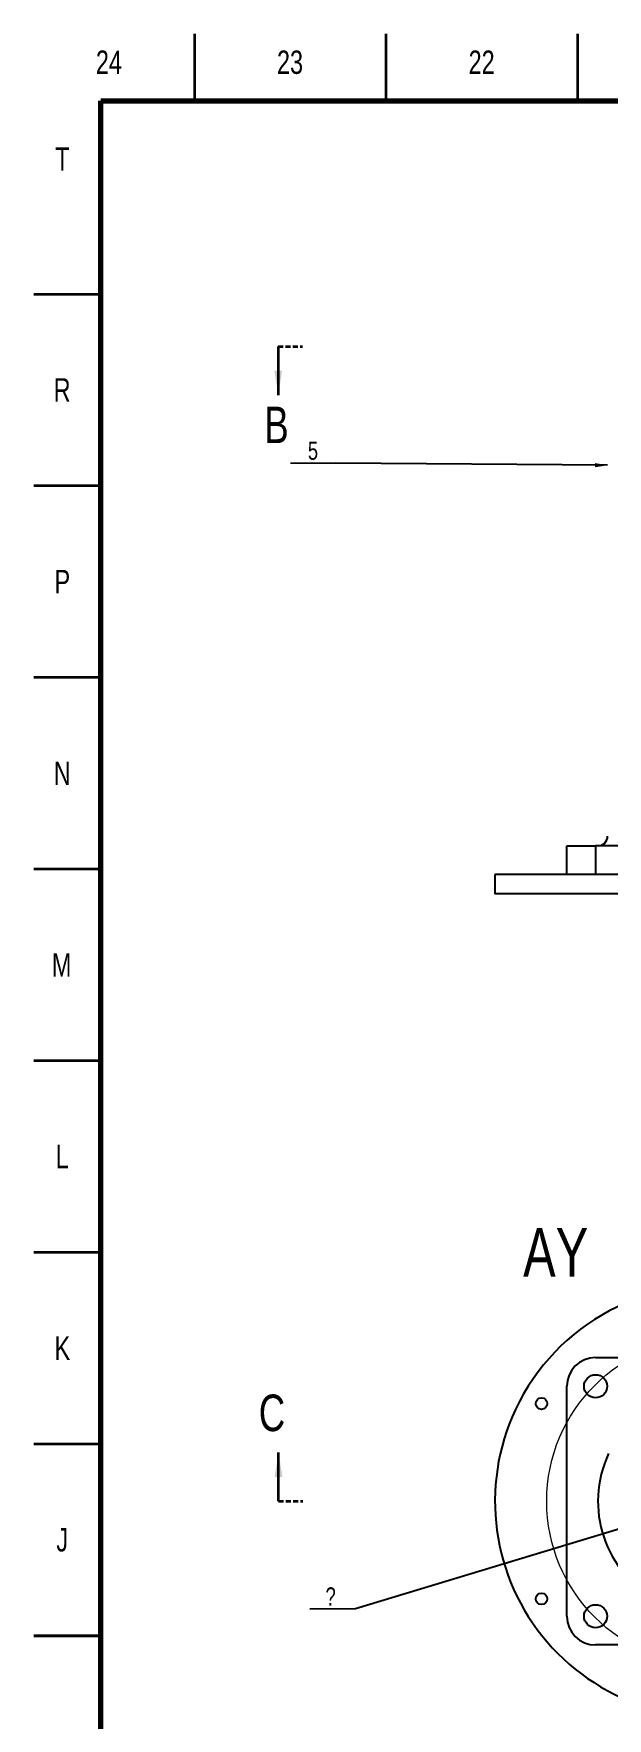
# Model space of a CAD drawing. Header units: millimetres. Extents: x 2 to 1187, y 2 to 839.
# Drawn here: x 2.5 to 152.2, y 399 to 838.5 of the extents above; entities that cross this region are included whole.
import ezdxf

# ---------------------------------------------------------------- set-up
doc = ezdxf.new("R2010")
doc.units = ezdxf.units.MM
doc.linetypes.add('HIDDEN', pattern=[1.905, 1.27, -0.635])
doc.styles.add('SLDTEXTSTYLE2', font='TXT', dxfattribs={"width": 0.75})
doc.dimstyles.new('SLDDIMSTYLE0', dxfattribs={"dimtxt": 0.18, "dimasz": 3.302, "dimexe": 0, "dimexo": 0.0625, "dimgap": 0, "dimtad": 0, "dimtih": 1, "dimtoh": 1, "dimdec": 0, "dimrnd": 1e-09, "dimzin": 0, "dimdsep": 46, "dimtxsty": 'Standard', "dimsah": 1, "dimcen": 0.09, "dimadec": 0, "dimazin": 0, "dimtfac": 3.302, "dimtdec": 0, "dimtofl": 0, "dimtmove": 0, "dimatfit": 3, "dimfxl": 1, "dimfrac": 2, "dimtolj": 1, "dimtzin": 0, "dimarcsym": 0})

# ---------------------------------------------------------------- blocks, each defined once
blk = doc.blocks.new('SW_NOTE_0_9')
at = {"color": 0, "linetype": 'Continuous', "lineweight": 0}
for p, q in [((-11.88, 0), (0, 0)), ((0, 0), (-11.88, 0)), ((-11.88, 0), (0, 0)), ((0, 0), (-11.88, 0)), ((-11.88, 0), (0, 0)), ((0, 0), (-11.88, 0))]:
    blk.add_line(p, q, dxfattribs=at)
at = {"color": 0, "linetype": 'Continuous', "lineweight": 0, "insert": (-5.99, 5.65), "char_height": 4.76, "attachment_point": 2, "style": 'SLDTEXTSTYLE2'}
blk.add_mtext('5', dxfattribs=at)
blk = doc.blocks.new('SW_NOTE_0_20')
at = {"color": 0, "linetype": 'Continuous', "lineweight": 0}
for p, q in [((-11.88, 0), (0, 0)), ((0, 0), (-11.88, 0)), ((-11.88, 0), (0, 0)), ((0, 0), (-11.88, 0)), ((-11.88, 0), (0, 0)), ((0, 0), (-11.88, 0))]:
    blk.add_line(p, q, dxfattribs=at)
at = {"color": 0, "linetype": 'Continuous', "lineweight": 0, "insert": (-7.81, 5.65), "char_height": 4.76, "attachment_point": 1, "style": 'SLDTEXTSTYLE2'}
blk.add_mtext('?', dxfattribs=at)

msp = doc.modelspace()

# ---------------------------------------------------------------- linework, layer by layer
at = {"color": 7, "linetype": 'Continuous', "lineweight": 35}
for p, q in [((44.5, 821), (44.5, 838.5)), ((94.5, 821), (94.5, 838.5)), ((144.5, 821), (144.5, 838.5)), ((20, 770.5), (2.5, 770.5)), ((66.3102, 756.9254), (66.3102, 744.2254)), ((20, 720.5), (2.5, 720.5)), ((20, 670.5), (2.5, 670.5)), ((20, 620.5), (2.5, 620.5)), ((20, 570.5), (2.5, 570.5)), ((20, 520.5), (2.5, 520.5)), ((20, 470.5), (2.5, 470.5)), ((66.3797, 455.6266), (66.3797, 468.3266)), ((2.499, 420.5), (20.001, 420.5)), ((20, 420.5), (2.5, 420.5))]:
    msp.add_line(p, q, dxfattribs=at)
at = {"color": 7, "linetype": 'Continuous', "lineweight": 70}
for p, q in [((20, 20), (20, 821)), ((20, 821), (1169, 821))]:
    msp.add_line(p, q, dxfattribs=at)
at = {"color": 7, "linetype": 'HIDDEN', "lineweight": 35}
for p, q in [((66.3102, 756.9254), (72.6602, 756.9254)), ((66.3797, 455.6266), (72.7297, 455.6266))]:
    msp.add_line(p, q, dxfattribs=at)
at = {"color": 7, "linetype": 'Continuous', "lineweight": 25}
for p, q in [((141.5979, 619.1149), (141.5979, 626.6149)), ((141.5979, 626.6149), (149.0979, 626.6149)), ((149.0979, 626.6149), (149.0979, 619.1149)), ((209.0979, 626.6149), (149.0979, 626.6149)), ((122.8479, 619.1149), (122.8479, 614.1149)), ((235.3479, 619.1149), (122.8479, 619.1149)), ((235.3479, 614.1149), (122.8479, 614.1149)), ((149.0979, 493.1266), (209.0979, 493.1266)), ((141.5979, 425.6266), (141.5979, 485.6266)), ((209.0979, 418.1266), (149.0979, 418.1266))]:
    msp.add_line(p, q, dxfattribs=at)
at = {"color": 7, "linetype": 'Continuous', "lineweight": 18}
msp.add_circle((179.0979, 455.6266), 42.7508, dxfattribs=at)
at = {"color": 7, "linetype": 'Continuous', "lineweight": 25}
for centre, radius in [((149.0979, 485.6266), 3), ((134.9756, 481.1006), 1.5), ((134.9756, 430.1525), 1.5), ((149.0979, 425.6266), 3)]:
    msp.add_circle(centre, radius, dxfattribs=at)
for centre, radius, start, end in [((149.7229, 629.1149), 2.5, 270, 0), ((179.0979, 455.6266), 56.25, 7.662256, 154.834968), ((149.0979, 485.6266), 7.5, 90, 180), ((179.0979, 455.6266), 56.25, 154.834968, 352.337745), ((179.0979, 455.6266), 29.375, 154.834968, 242.089932), ((149.0979, 425.6266), 7.5, 180, 270)]:
    msp.add_arc(centre, radius, start, end, dxfattribs=at)
at = {"color": 7, "linetype": 'Continuous', "lineweight": 35}
for points in [[(66.3102, 744.2254), (67.3262, 750.5754), (65.2942, 750.5754)], [(66.3797, 468.3266), (65.3637, 461.9766), (67.3957, 461.9766)]]:
    msp.add_solid(points, dxfattribs=at)

# ---------------------------------------------------------------- block references
at = {"color": 7, "linetype": 'Continuous', "lineweight": 0}
for name, p in [('SW_NOTE_0_9', (81.3539, 726.4445)), ('SW_NOTE_0_20', (86.4608, 427.5134))]:
    msp.add_blockref(name, p, dxfattribs=at)

# ---------------------------------------------------------------- texts
at = {"color": 7, "linetype": 'Continuous', "lineweight": 0, "char_height": 6.096, "attachment_point": 2, "style": 'SLDTEXTSTYLE2'}
for s, insert in [('24', (22.1272, 834.1137)), ('23', (69.3772, 834.1137)), ('22', (119.3772, 834.1137)), ('T', (9.9831, 808.8637)), ('R', (9.9132, 748.6137)), ('P', (9.9767, 698.6137)), ('N', (9.9471, 648.6137)), ('M', (9.7904, 598.6137)), ('L', (9.9344, 548.6137)), ('K', (9.981, 498.6137)), ('J', (9.945, 448.6137))]:
    msp.add_mtext(s, dxfattribs=dict(at, insert=insert))
at = {"color": 7, "linetype": 'Continuous', "char_height": 9.525, "attachment_point": 1, "style": 'SLDTEXTSTYLE2'}
for s, insert in [('B', (62.6666, 741.2005)), ('C', (61.2179, 483.4508))]:
    msp.add_mtext(s, dxfattribs=dict(at, insert=insert))
at = {"color": 7, "linetype": 'Continuous', "lineweight": 18, "insert": (130.1982, 526.9084), "char_height": 12.7, "attachment_point": 1, "style": 'SLDTEXTSTYLE2'}
msp.add_mtext('AY', dxfattribs=at)

# ---------------------------------------------------------------- leaders
at = {"color": 7, "linetype": 'Continuous', "lineweight": 0}
for points in [[(152.2229, 725.9024), (81.3539, 726.4445)], [(179.0979, 455.6266), (86.4608, 427.5134)]]:
    msp.add_leader(points, dimstyle='SLDDIMSTYLE0', dxfattribs=at)

doc.saveas('drawing.dxf')
